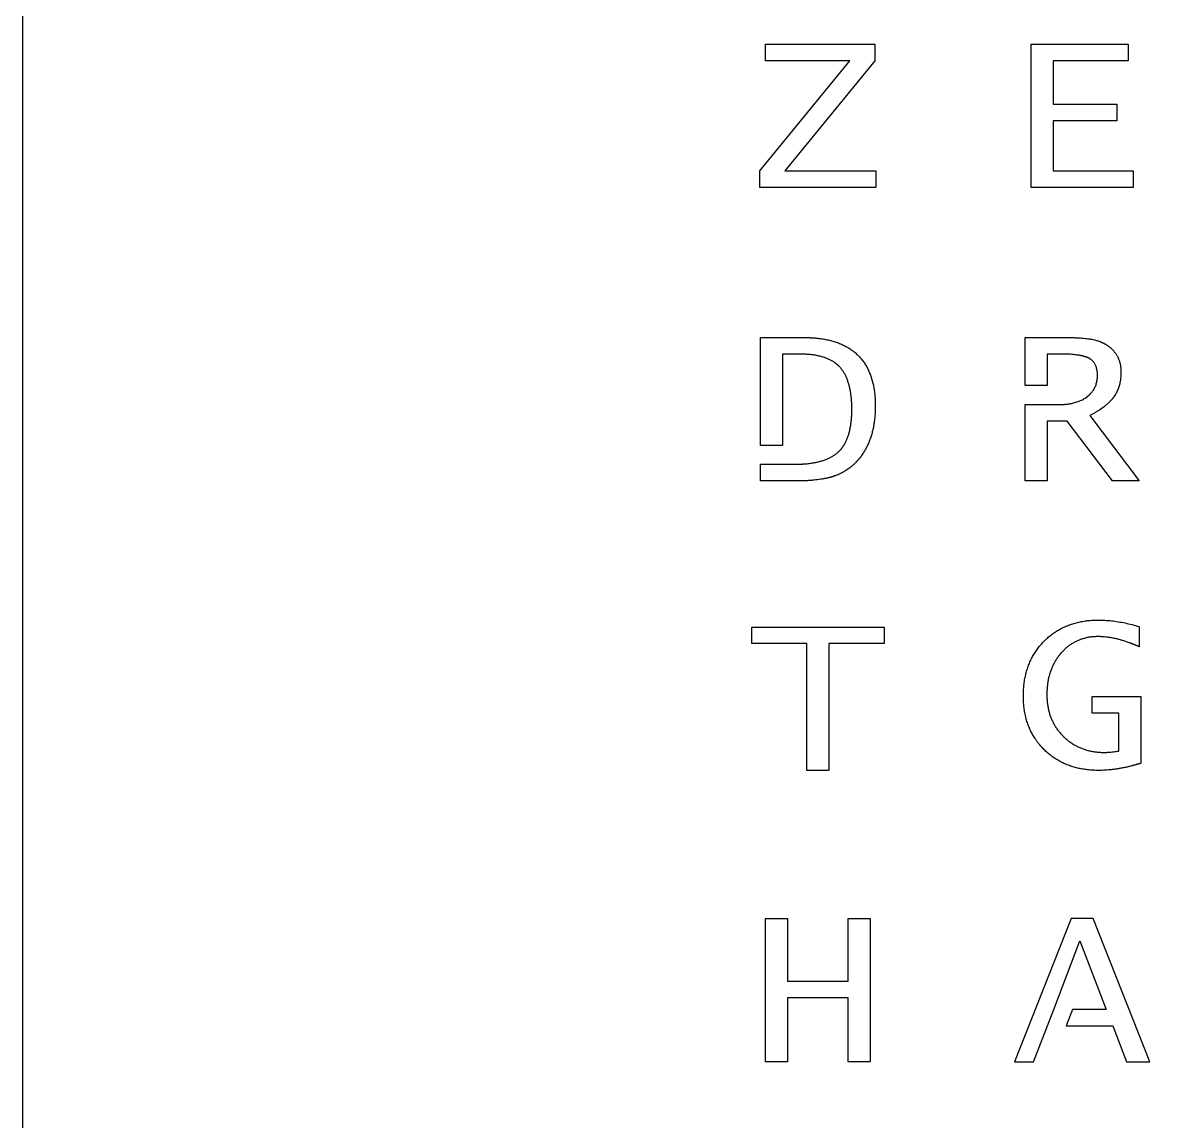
# Model space of a CAD drawing. Header units: millimetres. Extents: x -227 to 223, y -225 to 225.
# Drawn here: x -227.3 to -105.2, y 0.3 to 117.1 of the extents above; entities that cross this region are included whole.
import ezdxf

# ---------------------------------------------------------------- set-up
doc = ezdxf.new("R2010")
doc.units = ezdxf.units.MM
doc.layers.get('0').update_dxf_attribs({"linetype": 'CONTINUOUS'})

msp = doc.modelspace()

# ---------------------------------------------------------------- linework, layer by layer
for p, q in [((-148.94, 72.16), (-148.93, 83.65)), ((-148.93, 83.65), (-144.33, 83.65)), ((-120.78, 78.54), (-120.78, 83.65)), ((-120.78, 83.65), (-116.51, 83.65)), ((-144.78, 81.89), (-146.59, 81.89)), ((-146.59, 81.89), (-146.59, 72.16)), ((-118.44, 81.89), (-118.44, 78.54)), ((-117, 81.89), (-118.44, 81.89)), ((-118.44, 78.54), (-120.78, 78.54)), ((-120.78, 68.4), (-120.78, 76.53)), ((-120.78, 76.53), (-117.2, 76.52)), ((-116.33, 74.74), (-118.44, 74.74)), ((-118.44, 74.74), (-118.44, 68.4)), ((-111.51, 68.4), (-116.33, 74.74)), ((-113.93, 75.34), (-108.67, 68.4)), ((-146.59, 72.16), (-148.94, 72.16)), ((-148.93, 68.4), (-148.93, 70.16)), ((-148.93, 70.16), (-145.41, 70.16)), ((-144.96, 68.4), (-148.93, 68.4)), ((-118.44, 68.4), (-120.78, 68.4)), ((-108.67, 68.4), (-111.51, 68.4)), ((-108.67, 52.9), (-108.67, 50.75)), ((-113.68, 43.69), (-113.68, 45.45)), ((-113.68, 45.45), (-108.48, 45.45)), ((-108.48, 45.45), (-108.48, 38.37)), ((-110.82, 43.69), (-113.68, 43.69)), ((-110.82, 39.66), (-110.82, 43.69))]:
    msp.add_line(p, q)
for points in [[(-227.33, 225.31), (222.67, 225.31), (222.67, -224.69), (-227.33, -224.69)], [(-148.98, 99.6), (-148.98, 101.37), (-139.41, 113.09), (-148.4, 113.09), (-148.4, 114.85), (-136.76, 114.85), (-136.76, 113.09), (-146.32, 101.37), (-136.67, 101.37), (-136.67, 99.6)], [(-120.15, 99.6), (-120.15, 114.85), (-109.85, 114.85), (-109.85, 113.09), (-117.81, 113.09), (-117.81, 108.47), (-111.06, 108.47), (-111.06, 106.71), (-117.81, 106.71), (-117.81, 101.37), (-109.3, 101.37), (-109.3, 99.6)], [(-144.01, 37.6), (-144.01, 51.09), (-149.86, 51.09), (-149.86, 52.85), (-135.79, 52.85), (-135.79, 51.09), (-141.65, 51.09), (-141.65, 37.6)], [(-148.4, 6.6), (-148.4, 21.85), (-146.06, 21.85), (-146.06, 15.19), (-139.61, 15.19), (-139.61, 21.85), (-137.25, 21.85), (-137.25, 6.6), (-139.61, 6.6), (-139.61, 13.43), (-146.06, 13.43), (-146.06, 6.6)], [(-115.76, 12.18), (-116.43, 10.42), (-114.28, 10.42), (-111.47, 10.42), (-110.03, 6.6), (-107.54, 6.6), (-113.55, 21.85), (-115.9, 21.85), (-121.91, 6.6), (-119.89, 6.6), (-117.73, 12.18), (-114.96, 19.47), (-112.17, 12.18), (-114.3, 12.18)]]:
    msp.add_lwpolyline(points, close=True)
for points, knots in [([(-144.33, 83.65), (-144.33, 83.65), (-144.33, 83.65), (-144.33, 83.65), (-144.33, 83.65), (-144.33, 83.65), (-144.33, 83.65), (-144.32, 83.65), (-144.32, 83.65), (-144.32, 83.65), (-144.32, 83.65), (-144.32, 83.65), (-144.32, 83.65), (-144.32, 83.65), (-144.32, 83.65), (-144.31, 83.65), (-144.31, 83.65), (-144.31, 83.65), (-144.3, 83.65), (-144.3, 83.65), (-144.29, 83.65), (-144.29, 83.65), (-144.28, 83.65), (-144.27, 83.65), (-144.26, 83.65), (-144.24, 83.65), (-144.23, 83.65), (-144.21, 83.65), (-144.19, 83.65), (-144.17, 83.65), (-144.15, 83.65), (-144.12, 83.65), (-144.09, 83.65), (-144.05, 83.65), (-144.01, 83.65), (-143.97, 83.64), (-143.92, 83.64), (-143.86, 83.64), (-143.78, 83.64), (-143.71, 83.64), (-143.63, 83.63), (-143.55, 83.63), (-143.48, 83.62), (-143.38, 83.62), (-143.26, 83.61), (-143.11, 83.6), (-142.97, 83.58), (-142.82, 83.57), (-142.68, 83.55), (-142.5, 83.53), (-142.27, 83.49), (-142, 83.45), (-141.74, 83.39), (-141.49, 83.33), (-141.24, 83.27), (-141, 83.19), (-140.76, 83.11), (-140.46, 83), (-140.1, 82.84), (-139.69, 82.62), (-139.31, 82.38), (-138.95, 82.12), (-138.62, 81.82), (-138.31, 81.5), (-138.03, 81.16), (-137.78, 80.79), (-137.56, 80.39), (-137.36, 79.97), (-137.13, 79.37), (-136.95, 78.72), (-136.83, 78.04), (-136.77, 77.49), (-136.73, 76.92), (-136.72, 76.43), (-136.72, 76.05), (-136.73, 75.68), (-136.76, 75.24), (-136.82, 74.72), (-136.9, 74.22), (-137, 73.73), (-137.13, 73.27), (-137.28, 72.82), (-137.45, 72.39), (-137.64, 71.97), (-137.86, 71.58), (-138.1, 71.2), (-138.28, 70.96), (-138.37, 70.85)], [0, 0, 0, 0, 0.000008, 0.000015, 0.000031, 0.000062, 0.000093, 0.000124, 0.000186, 0.000248, 0.000371, 0.000495, 0.000619, 0.000743, 0.00099, 0.001238, 0.001485, 0.00198, 0.002474, 0.002968, 0.003463, 0.003957, 0.004944, 0.005931, 0.006917, 0.007903, 0.009872, 0.011839, 0.013803, 0.015765, 0.017724, 0.019681, 0.023586, 0.027482, 0.031367, 0.035242, 0.039107, 0.046807, 0.054467, 0.062087, 0.069667, 0.077208, 0.084711, 0.092174, 0.106984, 0.121642, 0.13615, 0.150509, 0.164721, 0.17879, 0.206503, 0.233667, 0.260304, 0.286434, 0.31208, 0.337266, 0.362018, 0.386363, 0.433935, 0.480232, 0.525514, 0.570061, 0.614167, 0.658133, 0.702264, 0.746863, 0.79222, 0.838615, 0.886306, 0.986461, 1.039391, 1.094444, 1.151778, 1.211529, 1.239504, 1.267048, 1.320883, 1.373142, 1.423935, 1.473389, 1.521635, 1.568819, 1.615096, 1.66063, 1.705594, 1.750167, 1.794535, 1.794535, 1.794535, 1.794535]), ([(-116.51, 83.65), (-116.51, 83.65), (-116.51, 83.65), (-116.51, 83.65), (-116.51, 83.65), (-116.5, 83.65), (-116.49, 83.65), (-116.48, 83.65), (-116.47, 83.65), (-116.45, 83.65), (-116.43, 83.65), (-116.4, 83.65), (-116.38, 83.65), (-116.34, 83.65), (-116.3, 83.65), (-116.24, 83.65), (-116.17, 83.65), (-116.08, 83.65), (-115.98, 83.64), (-115.88, 83.64), (-115.77, 83.64), (-115.64, 83.64), (-115.48, 83.63), (-115.29, 83.62), (-115.1, 83.61), (-114.87, 83.6), (-114.59, 83.57), (-114.27, 83.54), (-113.97, 83.5), (-113.7, 83.46), (-113.44, 83.41), (-113.21, 83.35), (-113.01, 83.28), (-112.88, 83.24), (-112.82, 83.21)], [0, 0, 0, 0, 0.0001731, 0.0003462, 0.0006922, 0.0013839, 0.0020751, 0.0027657, 0.0041453, 0.0055227, 0.0082709, 0.0110103, 0.013741, 0.0164629, 0.0218803, 0.0272627, 0.03261, 0.0431995, 0.053649, 0.0639585, 0.0741283, 0.0841585, 0.1038005, 0.1228861, 0.1414165, 0.1593935, 0.1936939, 0.2258045, 0.255746, 0.2835442, 0.3092319, 0.332851, 0.354456, 0.3741184, 0.3741184, 0.3741184, 0.3741184]), ([(-112.82, 83.21), (-112.82, 83.21), (-112.82, 83.21), (-112.82, 83.21), (-112.82, 83.21), (-112.82, 83.21), (-112.82, 83.21), (-112.82, 83.21), (-112.82, 83.21), (-112.82, 83.21), (-112.81, 83.21), (-112.81, 83.21), (-112.81, 83.21), (-112.81, 83.21), (-112.81, 83.21), (-112.8, 83.2), (-112.8, 83.2), (-112.8, 83.2), (-112.79, 83.2), (-112.78, 83.2), (-112.78, 83.19), (-112.77, 83.19), (-112.76, 83.19), (-112.75, 83.18), (-112.74, 83.18), (-112.72, 83.17), (-112.7, 83.16), (-112.68, 83.15), (-112.66, 83.14), (-112.64, 83.13), (-112.62, 83.12), (-112.59, 83.11), (-112.55, 83.09), (-112.51, 83.07), (-112.47, 83.05), (-112.42, 83.03), (-112.37, 83), (-112.3, 82.96), (-112.22, 82.91), (-112.14, 82.87), (-112.07, 82.82), (-111.99, 82.77), (-111.92, 82.72), (-111.83, 82.65), (-111.72, 82.56), (-111.59, 82.44), (-111.47, 82.33), (-111.36, 82.2), (-111.26, 82.07), (-111.16, 81.94), (-111.07, 81.8), (-110.96, 81.61), (-110.85, 81.36), (-110.76, 81.1), (-110.7, 80.88), (-110.67, 80.71), (-110.64, 80.53), (-110.62, 80.35), (-110.61, 80.19), (-110.61, 80.07), (-110.61, 79.98), (-110.61, 79.91), (-110.61, 79.82), (-110.61, 79.71), (-110.62, 79.58), (-110.63, 79.42), (-110.65, 79.21), (-110.69, 78.97), (-110.74, 78.74), (-110.8, 78.51), (-110.87, 78.3), (-110.95, 78.08), (-111.04, 77.88), (-111.14, 77.68), (-111.25, 77.5), (-111.33, 77.37), (-111.37, 77.32)], [0, 0, 0, 0, 0.0000097, 0.0000194, 0.0000389, 0.0000778, 0.0001168, 0.0001557, 0.0002336, 0.0003114, 0.0004671, 0.0006228, 0.0007784, 0.000934, 0.0012451, 0.001556, 0.0018669, 0.0024882, 0.0031089, 0.0037292, 0.004349, 0.0049683, 0.0062053, 0.0074404, 0.0086734, 0.0099045, 0.0123608, 0.0148092, 0.0172498, 0.0196827, 0.0221079, 0.0245255, 0.029338, 0.0341209, 0.0388744, 0.0435992, 0.0482957, 0.057606, 0.0668095, 0.0759106, 0.0849138, 0.093824, 0.1026457, 0.1113842, 0.1286302, 0.145606, 0.1623563, 0.1789277, 0.1953683, 0.2117274, 0.228055, 0.2444016, 0.2773395, 0.3109463, 0.3281227, 0.3456024, 0.3634268, 0.3816347, 0.4002627, 0.4097454, 0.4193458, 0.4259418, 0.4324941, 0.4454698, 0.4582785, 0.4709256, 0.4957573, 0.5200153, 0.5437526, 0.5670259, 0.5898958, 0.6124261, 0.6346841, 0.6567397, 0.6786651, 0.7005339, 0.7005339, 0.7005339, 0.7005339]), ([(-140.5, 80.52), (-140.5, 80.52), (-140.5, 80.52), (-140.5, 80.52), (-140.5, 80.52), (-140.5, 80.52), (-140.5, 80.52), (-140.5, 80.52), (-140.51, 80.52), (-140.51, 80.52), (-140.51, 80.53), (-140.51, 80.53), (-140.51, 80.53), (-140.52, 80.53), (-140.52, 80.54), (-140.53, 80.54), (-140.53, 80.55), (-140.54, 80.56), (-140.55, 80.57), (-140.56, 80.58), (-140.57, 80.59), (-140.58, 80.6), (-140.6, 80.61), (-140.62, 80.63), (-140.64, 80.66), (-140.67, 80.68), (-140.7, 80.71), (-140.73, 80.74), (-140.76, 80.76), (-140.8, 80.8), (-140.85, 80.84), (-140.91, 80.89), (-140.98, 80.94), (-141.04, 80.98), (-141.13, 81.04), (-141.25, 81.12), (-141.4, 81.2), (-141.55, 81.28), (-141.7, 81.35), (-141.87, 81.42), (-142.04, 81.49), (-142.27, 81.57), (-142.59, 81.65), (-142.98, 81.74), (-143.4, 81.81), (-143.84, 81.85), (-144.3, 81.88), (-144.62, 81.89), (-144.78, 81.89)], [0, 0, 0, 0, 0.0000305, 0.0000611, 0.0001222, 0.0002444, 0.0003666, 0.0004888, 0.0007333, 0.0009777, 0.0012222, 0.0014667, 0.0019557, 0.0024448, 0.002934, 0.0039125, 0.0048913, 0.0058703, 0.0068496, 0.0078293, 0.0097895, 0.0117509, 0.0137138, 0.015678, 0.0196111, 0.0235507, 0.0274974, 0.0314518, 0.0354144, 0.0393858, 0.047357, 0.0553699, 0.0634286, 0.0715375, 0.0797006, 0.0962047, 0.1129734, 0.1300367, 0.1474231, 0.1651595, 0.1832716, 0.2017833, 0.2400891, 0.2802461, 0.3223967, 0.366665, 0.4131585, 0.4619706, 0.4619706, 0.4619706, 0.4619706]), ([(-113.93, 81.4), (-113.93, 81.4), (-113.93, 81.4), (-113.93, 81.4), (-113.94, 81.4), (-113.94, 81.4), (-113.94, 81.4), (-113.94, 81.4), (-113.94, 81.4), (-113.94, 81.41), (-113.95, 81.41), (-113.95, 81.41), (-113.96, 81.41), (-113.96, 81.42), (-113.97, 81.42), (-113.98, 81.43), (-113.99, 81.43), (-114, 81.44), (-114.01, 81.44), (-114.02, 81.45), (-114.04, 81.46), (-114.06, 81.47), (-114.09, 81.48), (-114.12, 81.5), (-114.16, 81.52), (-114.21, 81.53), (-114.25, 81.55), (-114.3, 81.57), (-114.36, 81.59), (-114.44, 81.61), (-114.54, 81.64), (-114.65, 81.67), (-114.76, 81.7), (-114.87, 81.72), (-114.99, 81.75), (-115.16, 81.77), (-115.39, 81.81), (-115.67, 81.84), (-115.98, 81.86), (-116.3, 81.88), (-116.65, 81.89), (-116.88, 81.89), (-117, 81.89)], [0, 0, 0, 0, 0.0000314, 0.0000628, 0.0001257, 0.0002515, 0.0003774, 0.0005034, 0.0007556, 0.0010081, 0.0015141, 0.0020215, 0.0025301, 0.0030401, 0.0040642, 0.0050935, 0.0061283, 0.0071686, 0.0082143, 0.0103223, 0.0124526, 0.0146055, 0.0167811, 0.0212016, 0.025716, 0.030326, 0.0350331, 0.0398388, 0.0447445, 0.0548607, 0.0653916, 0.0763456, 0.0877303, 0.0995524, 0.1118177, 0.1245316, 0.151323, 0.1799605, 0.210471, 0.2428766, 0.2771957, 0.3134437, 0.3134437, 0.3134437, 0.3134437]), ([(-114.21, 77.35), (-114.21, 77.35), (-114.21, 77.35), (-114.21, 77.35), (-114.21, 77.35), (-114.21, 77.35), (-114.21, 77.35), (-114.21, 77.35), (-114.21, 77.35), (-114.21, 77.35), (-114.21, 77.35), (-114.2, 77.35), (-114.2, 77.35), (-114.2, 77.35), (-114.2, 77.36), (-114.2, 77.36), (-114.19, 77.36), (-114.19, 77.37), (-114.18, 77.37), (-114.18, 77.37), (-114.17, 77.38), (-114.16, 77.38), (-114.15, 77.39), (-114.14, 77.4), (-114.13, 77.41), (-114.12, 77.42), (-114.1, 77.44), (-114.08, 77.45), (-114.05, 77.47), (-114.03, 77.49), (-114.01, 77.51), (-113.98, 77.53), (-113.95, 77.57), (-113.91, 77.6), (-113.87, 77.64), (-113.83, 77.68), (-113.78, 77.73), (-113.73, 77.8), (-113.66, 77.88), (-113.59, 77.97), (-113.53, 78.05), (-113.48, 78.14), (-113.43, 78.23), (-113.36, 78.36), (-113.29, 78.52), (-113.22, 78.72), (-113.17, 78.92), (-113.14, 79.1), (-113.12, 79.25), (-113.11, 79.36), (-113.1, 79.46), (-113.1, 79.54), (-113.1, 79.59), (-113.1, 79.65), (-113.1, 79.72), (-113.11, 79.84), (-113.12, 80.01), (-113.15, 80.2), (-113.19, 80.38), (-113.24, 80.55), (-113.31, 80.7), (-113.38, 80.85), (-113.47, 80.98), (-113.57, 81.11), (-113.68, 81.22), (-113.8, 81.32), (-113.89, 81.37), (-113.93, 81.4)], [0, 0, 0, 0, 0.0000113, 0.0000225, 0.0000451, 0.0000902, 0.0001353, 0.0001804, 0.0002706, 0.0003608, 0.0005412, 0.0007215, 0.0009017, 0.0010819, 0.0014422, 0.0018023, 0.0021623, 0.0028816, 0.0036002, 0.004318, 0.0050352, 0.0057517, 0.0071825, 0.0086105, 0.0100358, 0.0114583, 0.0142953, 0.0171216, 0.0199375, 0.0227433, 0.0255391, 0.0283253, 0.0338692, 0.0393771, 0.0448508, 0.0502923, 0.0557037, 0.0664434, 0.0770872, 0.0876521, 0.0981557, 0.1086159, 0.1190509, 0.129479, 0.1503836, 0.1714809, 0.192914, 0.2148201, 0.2259931, 0.237332, 0.2488514, 0.2546834, 0.2605657, 0.2660074, 0.2713791, 0.2819168, 0.3021963, 0.3214804, 0.3398554, 0.3574221, 0.3742965, 0.3906104, 0.4065102, 0.4221552, 0.4377133, 0.4533562, 0.4692536, 0.4692536, 0.4692536, 0.4692536]), ([(-140.63, 71.49), (-140.63, 71.49), (-140.63, 71.49), (-140.63, 71.49), (-140.63, 71.49), (-140.63, 71.49), (-140.63, 71.49), (-140.63, 71.49), (-140.63, 71.49), (-140.63, 71.49), (-140.63, 71.49), (-140.63, 71.5), (-140.63, 71.5), (-140.63, 71.5), (-140.62, 71.5), (-140.62, 71.5), (-140.62, 71.51), (-140.61, 71.51), (-140.61, 71.51), (-140.6, 71.52), (-140.6, 71.52), (-140.59, 71.53), (-140.58, 71.54), (-140.57, 71.55), (-140.56, 71.56), (-140.55, 71.57), (-140.53, 71.59), (-140.52, 71.6), (-140.5, 71.62), (-140.49, 71.64), (-140.46, 71.66), (-140.43, 71.69), (-140.41, 71.72), (-140.38, 71.76), (-140.35, 71.8), (-140.3, 71.85), (-140.25, 71.92), (-140.2, 71.98), (-140.15, 72.05), (-140.1, 72.12), (-140.06, 72.19), (-140, 72.29), (-139.93, 72.42), (-139.84, 72.58), (-139.77, 72.74), (-139.7, 72.91), (-139.63, 73.09), (-139.55, 73.34), (-139.46, 73.66), (-139.37, 74.07), (-139.3, 74.51), (-139.26, 74.89), (-139.24, 75.2), (-139.22, 75.45), (-139.22, 75.66), (-139.22, 75.83), (-139.21, 75.96), (-139.22, 76.09), (-139.22, 76.26), (-139.22, 76.47), (-139.23, 76.72), (-139.25, 77.04), (-139.29, 77.43), (-139.35, 77.87), (-139.43, 78.29), (-139.53, 78.68), (-139.65, 79.05), (-139.78, 79.4), (-139.93, 79.71), (-140.1, 80.01), (-140.29, 80.28), (-140.43, 80.44), (-140.5, 80.52)], [0, 0, 0, 0, 0.0000158, 0.0000316, 0.0000633, 0.0001266, 0.00019, 0.0002533, 0.00038, 0.0005067, 0.0006334, 0.0007601, 0.0010135, 0.0012669, 0.0015203, 0.0020272, 0.0025342, 0.0030413, 0.0035484, 0.0040557, 0.0050703, 0.0060853, 0.0071007, 0.0081163, 0.0101488, 0.0121827, 0.0142181, 0.0162552, 0.018294, 0.0203346, 0.0244213, 0.0285161, 0.0326195, 0.036732, 0.0408543, 0.0491304, 0.0574523, 0.0658246, 0.0742516, 0.0827378, 0.0912872, 0.099904, 0.117355, 0.1351227, 0.1532366, 0.1717243, 0.1906121, 0.2099242, 0.2499064, 0.2918419, 0.3358733, 0.3821241, 0.406117, 0.4307033, 0.455894, 0.4687194, 0.4816997, 0.4949068, 0.5079565, 0.5335874, 0.5586015, 0.583008, 0.6300367, 0.6747656, 0.7172983, 0.7577543, 0.7962721, 0.833011, 0.8681538, 0.9019084, 0.9345085, 0.9662122, 0.9662122, 0.9662122, 0.9662122]), ([(-117.2, 76.52), (-117.2, 76.52), (-117.2, 76.52), (-117.2, 76.52), (-117.2, 76.52), (-117.2, 76.52), (-117.2, 76.52), (-117.19, 76.52), (-117.19, 76.52), (-117.18, 76.52), (-117.17, 76.52), (-117.16, 76.52), (-117.15, 76.52), (-117.14, 76.52), (-117.13, 76.52), (-117.11, 76.52), (-117.08, 76.52), (-117.05, 76.52), (-117.01, 76.52), (-116.97, 76.52), (-116.93, 76.52), (-116.88, 76.52), (-116.82, 76.52), (-116.74, 76.53), (-116.67, 76.53), (-116.57, 76.54), (-116.45, 76.55), (-116.31, 76.56), (-116.17, 76.58), (-116.03, 76.61), (-115.9, 76.63), (-115.72, 76.67), (-115.51, 76.72), (-115.27, 76.79), (-115.03, 76.88), (-114.81, 76.98), (-114.6, 77.09), (-114.4, 77.21), (-114.27, 77.3), (-114.21, 77.35)], [0, 0, 0, 0, 0.0000616, 0.0001232, 0.0002464, 0.0004927, 0.000739, 0.0009851, 0.0014773, 0.0019692, 0.0029523, 0.0039342, 0.0049151, 0.0058949, 0.0078512, 0.0098033, 0.0117511, 0.015634, 0.0195, 0.0233491, 0.0271815, 0.0309972, 0.0385791, 0.0460957, 0.0535477, 0.0609361, 0.0755247, 0.089869, 0.1039763, 0.1178543, 0.131511, 0.1449547, 0.1712365, 0.1967758, 0.2216524, 0.2459517, 0.2697646, 0.2931862, 0.316316, 0.316316, 0.316316, 0.316316]), ([(-111.37, 77.32), (-111.37, 77.32), (-111.37, 77.32), (-111.37, 77.31), (-111.38, 77.31), (-111.38, 77.31), (-111.38, 77.31), (-111.38, 77.31), (-111.38, 77.31), (-111.38, 77.3), (-111.39, 77.3), (-111.39, 77.29), (-111.39, 77.29), (-111.4, 77.28), (-111.41, 77.27), (-111.41, 77.26), (-111.43, 77.25), (-111.44, 77.23), (-111.46, 77.21), (-111.47, 77.18), (-111.49, 77.16), (-111.51, 77.13), (-111.54, 77.1), (-111.58, 77.05), (-111.62, 77.01), (-111.66, 76.97), (-111.7, 76.92), (-111.75, 76.87), (-111.82, 76.79), (-111.91, 76.71), (-112, 76.62), (-112.09, 76.54), (-112.23, 76.43), (-112.4, 76.29), (-112.62, 76.12), (-112.85, 75.96), (-113.1, 75.8), (-113.37, 75.65), (-113.64, 75.49), (-113.84, 75.39), (-113.93, 75.34)], [0, 0, 0, 0, 0.0000425, 0.0000851, 0.0001702, 0.0003405, 0.0005109, 0.0006812, 0.0010221, 0.0013631, 0.0020457, 0.002729, 0.0034129, 0.0040975, 0.0054688, 0.0068427, 0.0082195, 0.0109813, 0.0137543, 0.0165386, 0.0193344, 0.0221418, 0.0277919, 0.0334899, 0.0392368, 0.0450335, 0.050881, 0.0567802, 0.068737, 0.0809109, 0.0933084, 0.1059358, 0.1187989, 0.1452527, 0.1727125, 0.2012154, 0.2307948, 0.2614808, 0.2933008, 0.3262794, 0.3262794, 0.3262794, 0.3262794]), ([(-145.41, 70.16), (-145.41, 70.16), (-145.41, 70.16), (-145.41, 70.16), (-145.41, 70.16), (-145.41, 70.16), (-145.4, 70.16), (-145.4, 70.16), (-145.4, 70.16), (-145.39, 70.16), (-145.38, 70.16), (-145.37, 70.16), (-145.37, 70.16), (-145.35, 70.16), (-145.34, 70.16), (-145.32, 70.16), (-145.3, 70.16), (-145.27, 70.16), (-145.24, 70.16), (-145.2, 70.16), (-145.17, 70.16), (-145.12, 70.16), (-145.07, 70.16), (-145, 70.16), (-144.93, 70.17), (-144.84, 70.17), (-144.73, 70.17), (-144.6, 70.18), (-144.47, 70.19), (-144.35, 70.2), (-144.22, 70.21), (-144.06, 70.22), (-143.86, 70.24), (-143.62, 70.27), (-143.39, 70.3), (-143.17, 70.34), (-142.88, 70.4), (-142.54, 70.48), (-142.16, 70.6), (-141.86, 70.72), (-141.58, 70.85), (-141.36, 70.96), (-141.11, 71.11), (-140.88, 71.27), (-140.71, 71.41), (-140.63, 71.49)], [0, 0, 0, 0, 0.0000545, 0.0001091, 0.0002182, 0.0004365, 0.0006547, 0.0008728, 0.001309, 0.0017451, 0.0026166, 0.0034875, 0.0043578, 0.0052274, 0.0069646, 0.0086993, 0.0104313, 0.0138875, 0.0173333, 0.0207687, 0.0241937, 0.0276083, 0.0344065, 0.0411634, 0.0478791, 0.0545538, 0.0677806, 0.0808449, 0.0937478, 0.1064907, 0.1190748, 0.1315013, 0.1558869, 0.1796593, 0.2028312, 0.2254158, 0.2474279, 0.2897938, 0.3300744, 0.3684344, 0.3869561, 0.4228022, 0.4401925, 0.474052, 0.5069286, 0.5069286, 0.5069286, 0.5069286]), ([(-138.37, 70.85), (-138.37, 70.85), (-138.37, 70.85), (-138.37, 70.85), (-138.37, 70.85), (-138.37, 70.85), (-138.37, 70.84), (-138.38, 70.84), (-138.38, 70.84), (-138.38, 70.83), (-138.39, 70.83), (-138.39, 70.82), (-138.4, 70.81), (-138.4, 70.81), (-138.41, 70.79), (-138.42, 70.78), (-138.44, 70.76), (-138.46, 70.74), (-138.48, 70.71), (-138.5, 70.69), (-138.52, 70.66), (-138.55, 70.63), (-138.59, 70.58), (-138.64, 70.53), (-138.68, 70.48), (-138.74, 70.41), (-138.82, 70.33), (-138.92, 70.24), (-139.02, 70.14), (-139.11, 70.05), (-139.21, 69.96), (-139.35, 69.85), (-139.52, 69.72), (-139.74, 69.56), (-139.96, 69.42), (-140.19, 69.29), (-140.51, 69.13), (-140.76, 69.02), (-140.92, 68.96)], [0, 0, 0, 0, 0.0000546, 0.0001092, 0.0002184, 0.0004368, 0.0006552, 0.0008735, 0.0013101, 0.0017467, 0.0026194, 0.0034918, 0.0043637, 0.0052353, 0.0069773, 0.0087177, 0.0104566, 0.0139298, 0.017397, 0.0208584, 0.0243139, 0.0277638, 0.0346467, 0.0415081, 0.0483486, 0.0551692, 0.0687534, 0.0822676, 0.0957184, 0.1091128, 0.1224574, 0.1357594, 0.1622615, 0.1886776, 0.2150647, 0.24148, 0.2679804, 0.321446, 0.321446, 0.321446, 0.321446]), ([(-140.92, 68.96), (-140.92, 68.96), (-140.92, 68.96), (-140.92, 68.96), (-140.92, 68.96), (-140.93, 68.96), (-140.93, 68.96), (-140.93, 68.96), (-140.93, 68.96), (-140.94, 68.96), (-140.95, 68.95), (-140.95, 68.95), (-140.96, 68.95), (-140.97, 68.94), (-140.99, 68.94), (-141, 68.93), (-141.02, 68.93), (-141.05, 68.92), (-141.08, 68.9), (-141.12, 68.89), (-141.15, 68.88), (-141.19, 68.87), (-141.25, 68.85), (-141.32, 68.83), (-141.39, 68.81), (-141.46, 68.79), (-141.53, 68.77), (-141.62, 68.74), (-141.74, 68.71), (-141.89, 68.68), (-142.04, 68.65), (-142.2, 68.62), (-142.41, 68.58), (-142.69, 68.54), (-143.03, 68.49), (-143.39, 68.46), (-143.76, 68.43), (-144.15, 68.41), (-144.55, 68.4), (-144.82, 68.4), (-144.96, 68.4)], [0, 0, 0, 0, 0.0000526, 0.0001053, 0.0002106, 0.0004213, 0.0006321, 0.0008429, 0.0012648, 0.0016869, 0.0025319, 0.0033778, 0.0042248, 0.0050728, 0.0067718, 0.0084748, 0.0101819, 0.0136082, 0.017051, 0.0205102, 0.0239861, 0.0274786, 0.0345142, 0.0416178, 0.0487901, 0.056032, 0.0633441, 0.0707272, 0.0857089, 0.1009825, 0.116553, 0.1324251, 0.1486033, 0.1818937, 0.2164562, 0.2523188, 0.2895062, 0.328041, 0.3679435, 0.4092318, 0.4092318, 0.4092318, 0.4092318]), ([(-118.76, 39.8), (-118.76, 39.8), (-118.76, 39.8), (-118.76, 39.8), (-118.76, 39.8), (-118.76, 39.8), (-118.76, 39.8), (-118.76, 39.8), (-118.76, 39.8), (-118.77, 39.81), (-118.77, 39.81), (-118.77, 39.81), (-118.77, 39.81), (-118.77, 39.81), (-118.77, 39.81), (-118.77, 39.81), (-118.77, 39.81), (-118.78, 39.81), (-118.78, 39.82), (-118.78, 39.82), (-118.78, 39.82), (-118.79, 39.83), (-118.79, 39.83), (-118.8, 39.84), (-118.8, 39.84), (-118.81, 39.85), (-118.82, 39.86), (-118.83, 39.87), (-118.84, 39.88), (-118.86, 39.9), (-118.87, 39.91), (-118.88, 39.92), (-118.9, 39.94), (-118.92, 39.97), (-118.94, 39.99), (-118.97, 40.01), (-119, 40.04), (-119.03, 40.08), (-119.08, 40.13), (-119.12, 40.18), (-119.16, 40.23), (-119.2, 40.28), (-119.24, 40.32), (-119.3, 40.39), (-119.36, 40.47), (-119.44, 40.57), (-119.52, 40.67), (-119.59, 40.78), (-119.66, 40.88), (-119.76, 41.02), (-119.87, 41.2), (-120, 41.41), (-120.12, 41.64), (-120.23, 41.86), (-120.33, 42.1), (-120.43, 42.33), (-120.52, 42.57), (-120.62, 42.9), (-120.74, 43.32), (-120.85, 43.85), (-120.92, 44.39), (-120.96, 44.85), (-120.98, 45.23), (-120.98, 45.52), (-120.98, 45.82), (-120.96, 46.2), (-120.92, 46.68), (-120.85, 47.23), (-120.74, 47.77), (-120.6, 48.28), (-120.43, 48.78), (-120.23, 49.26), (-120, 49.72), (-119.74, 50.16), (-119.45, 50.58), (-119.12, 50.98), (-118.77, 51.36), (-118.4, 51.72), (-118, 52.04), (-117.58, 52.34), (-117.15, 52.6), (-116.69, 52.84), (-116.22, 53.04), (-115.73, 53.21), (-115.22, 53.35), (-114.69, 53.46), (-114.14, 53.54), (-113.67, 53.58), (-113.28, 53.59), (-113.03, 53.59), (-112.82, 53.59), (-112.59, 53.59), (-112.31, 53.58), (-111.96, 53.55), (-111.49, 53.51), (-110.89, 53.42), (-110.16, 53.29), (-109.42, 53.12), (-108.92, 52.98), (-108.67, 52.9)], [0, 0, 0, 0, 0.000006, 0.000013, 0.000025, 0.000051, 0.000076, 0.000102, 0.000152, 0.000203, 0.000305, 0.000406, 0.000508, 0.000609, 0.000812, 0.001015, 0.001218, 0.001624, 0.00203, 0.002436, 0.002842, 0.003248, 0.004059, 0.004871, 0.005682, 0.006493, 0.008114, 0.009734, 0.011353, 0.012972, 0.01459, 0.016207, 0.019438, 0.022666, 0.025892, 0.029114, 0.032334, 0.038764, 0.045183, 0.051591, 0.057989, 0.064378, 0.070757, 0.077128, 0.089845, 0.102532, 0.115194, 0.127835, 0.140459, 0.153069, 0.178263, 0.20345, 0.228662, 0.253931, 0.279289, 0.304765, 0.330391, 0.356196, 0.408457, 0.46178, 0.516378, 0.572451, 0.601101, 0.630187, 0.659974, 0.689307, 0.746695, 0.802532, 0.857013, 0.910347, 0.962755, 1.014473, 1.065743, 1.116815, 1.167942, 1.219376, 1.271363, 1.323314, 1.374637, 1.425582, 1.476403, 1.527358, 1.578701, 1.630682, 1.683541, 1.737507, 1.792795, 1.849605, 1.878642, 1.908128, 1.925013, 1.941999, 1.976287, 2.011019, 2.046222, 2.118135, 2.192218, 2.268644, 2.347566, 2.347566, 2.347566, 2.347566]), ([(-108.67, 50.75), (-108.67, 50.75), (-108.67, 50.75), (-108.67, 50.75), (-108.67, 50.75), (-108.67, 50.75), (-108.67, 50.75), (-108.67, 50.75), (-108.68, 50.75), (-108.68, 50.76), (-108.68, 50.76), (-108.69, 50.76), (-108.7, 50.76), (-108.71, 50.77), (-108.72, 50.77), (-108.73, 50.78), (-108.74, 50.78), (-108.76, 50.79), (-108.79, 50.8), (-108.81, 50.82), (-108.84, 50.83), (-108.87, 50.84), (-108.91, 50.86), (-108.96, 50.88), (-109.01, 50.9), (-109.06, 50.92), (-109.1, 50.94), (-109.17, 50.97), (-109.25, 51), (-109.35, 51.04), (-109.44, 51.08), (-109.54, 51.12), (-109.67, 51.17), (-109.82, 51.22), (-110.01, 51.29), (-110.2, 51.35), (-110.39, 51.41), (-110.63, 51.48), (-110.94, 51.56), (-111.3, 51.65), (-111.66, 51.71), (-112.02, 51.77), (-112.31, 51.8), (-112.55, 51.82), (-112.72, 51.83), (-112.86, 51.83), (-112.98, 51.83), (-113.07, 51.83), (-113.16, 51.83), (-113.29, 51.83), (-113.45, 51.82), (-113.64, 51.81), (-113.89, 51.78), (-114.19, 51.73), (-114.55, 51.64), (-114.89, 51.53), (-115.22, 51.4), (-115.54, 51.24), (-115.85, 51.06), (-116.15, 50.86), (-116.43, 50.63), (-116.7, 50.37), (-116.87, 50.19), (-116.96, 50.1)], [0, 0, 0, 0, 0.0000422, 0.0000843, 0.0001687, 0.0003375, 0.0005062, 0.0006749, 0.0010123, 0.0013496, 0.002024, 0.0026982, 0.0033721, 0.0040458, 0.0053924, 0.006738, 0.0080826, 0.0107688, 0.0134511, 0.0161293, 0.0188036, 0.021474, 0.0268028, 0.0321159, 0.0374134, 0.0426952, 0.0479616, 0.0532125, 0.0636683, 0.0740631, 0.0843976, 0.0946724, 0.1048881, 0.1251444, 0.1451719, 0.1649757, 0.1845613, 0.2039343, 0.2420647, 0.2794167, 0.3160421, 0.3519957, 0.3873355, 0.404795, 0.4221241, 0.4393309, 0.4478911, 0.4564239, 0.4662514, 0.4760084, 0.4953197, 0.514378, 0.5332037, 0.5702378, 0.6066052, 0.642494, 0.6780993, 0.7136206, 0.7492587, 0.7852119, 0.8216732, 0.8588276, 0.8968494, 0.8968494, 0.8968494, 0.8968494]), ([(-116.96, 50.1), (-116.96, 50.1), (-116.96, 50.1), (-116.96, 50.1), (-116.96, 50.1), (-116.96, 50.09), (-116.96, 50.09), (-116.96, 50.09), (-116.96, 50.09), (-116.96, 50.09), (-116.96, 50.09), (-116.97, 50.09), (-116.97, 50.08), (-116.97, 50.08), (-116.97, 50.08), (-116.98, 50.07), (-116.98, 50.07), (-116.99, 50.06), (-117, 50.05), (-117.01, 50.04), (-117.01, 50.03), (-117.02, 50.02), (-117.04, 50.01), (-117.05, 49.99), (-117.07, 49.97), (-117.08, 49.95), (-117.1, 49.93), (-117.12, 49.91), (-117.14, 49.88), (-117.17, 49.84), (-117.2, 49.8), (-117.23, 49.76), (-117.27, 49.71), (-117.32, 49.65), (-117.37, 49.57), (-117.43, 49.49), (-117.48, 49.41), (-117.53, 49.33), (-117.58, 49.25), (-117.64, 49.14), (-117.72, 49), (-117.81, 48.83), (-117.89, 48.66), (-117.97, 48.49), (-118.04, 48.31), (-118.13, 48.06), (-118.22, 47.75), (-118.32, 47.36), (-118.39, 46.96), (-118.44, 46.61), (-118.46, 46.33), (-118.47, 46.12), (-118.48, 45.94), (-118.48, 45.79), (-118.48, 45.68), (-118.48, 45.57), (-118.48, 45.42), (-118.47, 45.24), (-118.46, 45.02), (-118.43, 44.74), (-118.38, 44.39), (-118.3, 43.99), (-118.19, 43.6), (-118.06, 43.22), (-117.9, 42.86), (-117.72, 42.51), (-117.52, 42.17), (-117.29, 41.85), (-117.04, 41.54), (-116.85, 41.34), (-116.76, 41.25)], [0, 0, 0, 0, 0.0000188, 0.0000376, 0.0000752, 0.0001504, 0.0002257, 0.0003009, 0.0004513, 0.0006018, 0.0009027, 0.0012035, 0.0015043, 0.0018051, 0.0024066, 0.003008, 0.0036093, 0.0048117, 0.0060136, 0.0072151, 0.0084163, 0.0096171, 0.0120176, 0.0144166, 0.0168143, 0.0192106, 0.0216055, 0.0239992, 0.0287829, 0.0335619, 0.0383365, 0.0431072, 0.0478741, 0.0573981, 0.0669112, 0.0764159, 0.0859148, 0.0954105, 0.1049056, 0.1144027, 0.1334125, 0.1524611, 0.1715691, 0.1907566, 0.2100438, 0.2294503, 0.2686933, 0.3086397, 0.3494309, 0.3911992, 0.4124906, 0.4340716, 0.4559563, 0.4670169, 0.4781584, 0.4893739, 0.5005069, 0.5225334, 0.5442554, 0.5656907, 0.6077706, 0.6489338, 0.6893466, 0.7291845, 0.7686305, 0.8078727, 0.8471021, 0.8865093, 0.9262825, 0.9666042, 0.9666042, 0.9666042, 0.9666042]), ([(-116.76, 41.25), (-116.76, 41.25), (-116.76, 41.25), (-116.76, 41.25), (-116.76, 41.25), (-116.76, 41.25), (-116.76, 41.25), (-116.76, 41.25), (-116.76, 41.24), (-116.75, 41.24), (-116.75, 41.24), (-116.75, 41.24), (-116.75, 41.24), (-116.75, 41.23), (-116.74, 41.23), (-116.74, 41.23), (-116.73, 41.22), (-116.73, 41.22), (-116.72, 41.21), (-116.71, 41.2), (-116.71, 41.19), (-116.7, 41.19), (-116.68, 41.17), (-116.67, 41.16), (-116.65, 41.14), (-116.63, 41.12), (-116.61, 41.11), (-116.6, 41.09), (-116.57, 41.07), (-116.54, 41.04), (-116.5, 41), (-116.47, 40.97), (-116.43, 40.94), (-116.38, 40.9), (-116.31, 40.84), (-116.24, 40.78), (-116.16, 40.72), (-116.08, 40.66), (-116, 40.6), (-115.92, 40.55), (-115.81, 40.47), (-115.67, 40.39), (-115.51, 40.29), (-115.33, 40.19), (-115.16, 40.11), (-114.98, 40.03), (-114.74, 39.93), (-114.42, 39.81), (-114.04, 39.71), (-113.64, 39.62), (-113.29, 39.57), (-113.01, 39.55), (-112.8, 39.53), (-112.62, 39.52), (-112.49, 39.52), (-112.42, 39.52), (-112.36, 39.52), (-112.31, 39.52), (-112.24, 39.52), (-112.15, 39.52), (-112.04, 39.53), (-111.94, 39.53), (-111.82, 39.54), (-111.64, 39.56), (-111.4, 39.58), (-111.11, 39.62), (-110.92, 39.65), (-110.82, 39.66)], [0, 0, 0, 0, 0.0000198, 0.0000397, 0.0000794, 0.0001588, 0.0002382, 0.0003176, 0.0004765, 0.0006353, 0.0009528, 0.0012704, 0.0015878, 0.0019053, 0.00254, 0.0031745, 0.0038089, 0.0044431, 0.0050771, 0.0063446, 0.0076113, 0.0088774, 0.0101427, 0.0126713, 0.0151972, 0.0177203, 0.0202408, 0.0227586, 0.0252739, 0.0302969, 0.03531, 0.0403136, 0.0453082, 0.0502939, 0.0602404, 0.070156, 0.0800436, 0.089906, 0.0997462, 0.1095669, 0.1193712, 0.1389415, 0.1584814, 0.1780145, 0.1975648, 0.2171556, 0.2368107, 0.2764001, 0.3165205, 0.3573461, 0.3990421, 0.4202677, 0.4417679, 0.4635605, 0.474572, 0.4801074, 0.4856629, 0.4907913, 0.4960343, 0.506866, 0.5181611, 0.5299224, 0.5359787, 0.5548525, 0.5816709, 0.6103889, 0.6410143, 0.6410143, 0.6410143, 0.6410143]), ([(-108.48, 38.37), (-108.48, 38.37), (-108.48, 38.37), (-108.48, 38.37), (-108.48, 38.37), (-108.48, 38.37), (-108.48, 38.37), (-108.48, 38.37), (-108.48, 38.36), (-108.49, 38.36), (-108.49, 38.36), (-108.5, 38.36), (-108.51, 38.36), (-108.51, 38.35), (-108.53, 38.35), (-108.54, 38.35), (-108.55, 38.34), (-108.58, 38.34), (-108.6, 38.33), (-108.62, 38.32), (-108.65, 38.31), (-108.68, 38.3), (-108.72, 38.29), (-108.77, 38.28), (-108.82, 38.26), (-108.89, 38.24), (-108.97, 38.22), (-109.07, 38.19), (-109.17, 38.16), (-109.27, 38.13), (-109.36, 38.11), (-109.49, 38.07), (-109.65, 38.03), (-109.85, 37.99), (-110.04, 37.94), (-110.23, 37.9), (-110.49, 37.85), (-110.8, 37.79), (-111.18, 37.74), (-111.55, 37.69), (-111.92, 37.65), (-112.28, 37.62), (-112.58, 37.61), (-112.82, 37.61), (-113.04, 37.6), (-113.29, 37.61), (-113.68, 37.62), (-114.14, 37.66), (-114.69, 37.74), (-115.21, 37.84), (-115.72, 37.98), (-116.21, 38.15), (-116.69, 38.35), (-117.14, 38.58), (-117.57, 38.84), (-117.99, 39.13), (-118.39, 39.45), (-118.64, 39.68), (-118.76, 39.8)], [0, 0, 0, 0, 0.000041, 0.000082, 0.000163, 0.000327, 0.00049, 0.000653, 0.00098, 0.001307, 0.00196, 0.002613, 0.003266, 0.003918, 0.005223, 0.006528, 0.007831, 0.010436, 0.013039, 0.015639, 0.018237, 0.020832, 0.026015, 0.031187, 0.03635, 0.041503, 0.051778, 0.062014, 0.072211, 0.082368, 0.092488, 0.102569, 0.122617, 0.142517, 0.162271, 0.181881, 0.201351, 0.23988, 0.277883, 0.315386, 0.352416, 0.389, 0.425168, 0.443105, 0.46095, 0.490236, 0.519082, 0.575534, 0.630494, 0.684159, 0.736741, 0.788463, 0.83956, 0.890278, 0.940862, 0.991565, 1.042633, 1.09431, 1.09431, 1.09431, 1.09431])]:
    msp.add_open_spline(points, degree=3, knots=knots)

doc.saveas('drawing.dxf')
